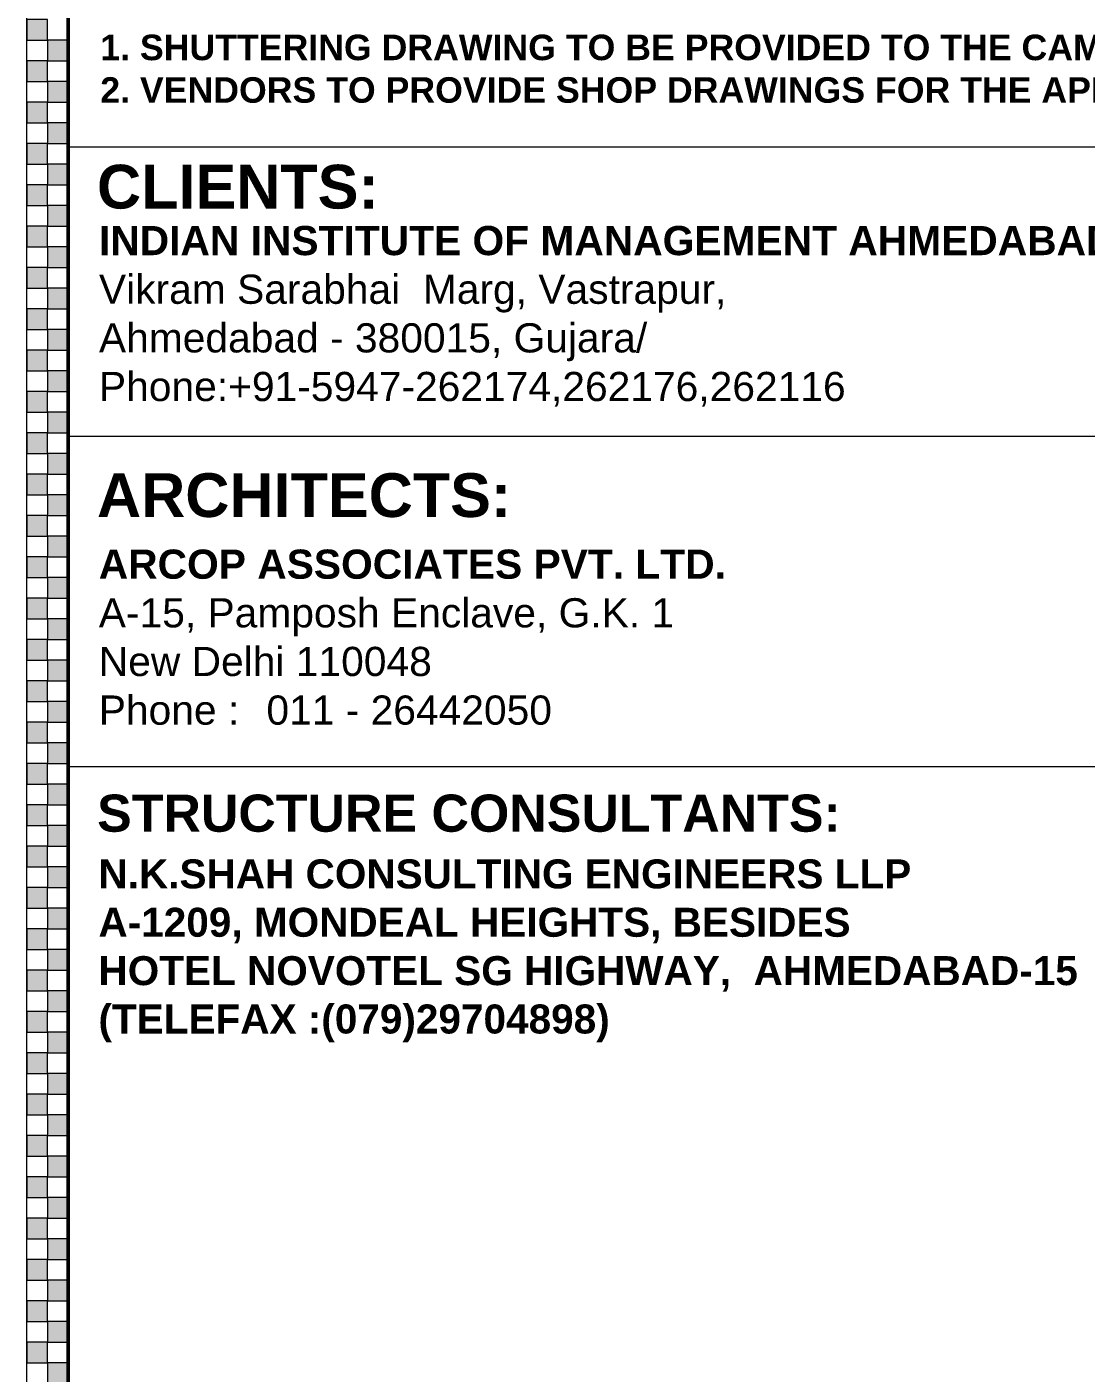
# Model space of a CAD drawing. Extents: x -200722 to 834823, y -494970 to 88783.
# Drawn here: x 412446 to 418084, y -169626 to -162460 of the extents above; entities that cross this region are included whole.
import ezdxf

# ---------------------------------------------------------------- set-up
doc = ezdxf.new("R2010")
doc.units = 0
doc.header["$LTSCALE"] = 100
doc.header["$MEASUREMENT"] = 0
doc.layers.get('0').update_dxf_attribs({"linetype": 'CONTINUOUS'})
doc.layers.add('9_TITLE TEXT', color=7, linetype='CONTINUOUS', lineweight=20)
doc.styles.add('SANSSERIF', font='SAS_____.pfb', dxfattribs={"height": 325})
doc.styles.add('TITLES', font='arial.ttf')

# ---------------------------------------------------------------- blocks, each defined once
blk = doc.blocks.new('TITLE CHAIN')
at = {"layer": '9_TITLE TEXT'}
h = blk.add_hatch(color=256, dxfattribs=at)
h.dxf.hatch_style = 1
h.paths.add_polyline_path([(0, -397.625), (1, -397.625), (1, -396.625), (0, -396.625)])
h = blk.add_hatch(color=256, dxfattribs=at)
h.dxf.hatch_style = 1
h.paths.add_polyline_path([(1, -398.625), (2, -398.625), (2, -397.625), (1, -397.625)])
h = blk.add_hatch(color=256, dxfattribs=at)
h.dxf.hatch_style = 1
h.paths.add_polyline_path([(0, -399.625), (1, -399.625), (1, -398.625), (0, -398.625)])
h = blk.add_hatch(color=256, dxfattribs=at)
h.dxf.hatch_style = 1
h.paths.add_polyline_path([(1, -400.625), (2, -400.625), (2, -399.625), (1, -399.625)])
h = blk.add_hatch(color=256, dxfattribs=at)
h.dxf.hatch_style = 1
h.paths.add_polyline_path([(0, -401.625), (1, -401.625), (1, -400.625), (0, -400.625)])
h = blk.add_hatch(color=256, dxfattribs=at)
h.dxf.hatch_style = 1
h.paths.add_polyline_path([(1, -402.625), (2, -402.625), (2, -401.625), (1, -401.625)])
h = blk.add_hatch(color=256, dxfattribs=at)
h.dxf.hatch_style = 1
h.paths.add_polyline_path([(0, -403.625), (1, -403.625), (1, -402.625), (0, -402.625)])
h = blk.add_hatch(color=256, dxfattribs=at)
h.dxf.hatch_style = 1
h.paths.add_polyline_path([(1, -404.625), (2, -404.625), (2, -403.625), (1, -403.625)])
h = blk.add_hatch(color=256, dxfattribs=at)
h.dxf.hatch_style = 1
h.paths.add_polyline_path([(0, -405.625), (1, -405.625), (1, -404.625), (0, -404.625)])
h = blk.add_hatch(color=256, dxfattribs=at)
h.dxf.hatch_style = 1
h.paths.add_polyline_path([(1, -406.625), (2, -406.625), (2, -405.625), (1, -405.625)])
h = blk.add_hatch(color=256, dxfattribs=at)
h.dxf.hatch_style = 1
h.paths.add_polyline_path([(0, -407.625), (1, -407.625), (1, -406.625), (0, -406.625)])
h = blk.add_hatch(color=256, dxfattribs=at)
h.dxf.hatch_style = 1
h.paths.add_polyline_path([(1, -408.625), (2, -408.625), (2, -407.625), (1, -407.625)])
h = blk.add_hatch(color=256, dxfattribs=at)
h.dxf.hatch_style = 1
h.paths.add_polyline_path([(0, -409.625), (1, -409.625), (1, -408.625), (0, -408.625)])
h = blk.add_hatch(color=256, dxfattribs=at)
h.dxf.hatch_style = 1
h.paths.add_polyline_path([(1, -410.625), (2, -410.625), (2, -409.625), (1, -409.625)])
h = blk.add_hatch(color=256, dxfattribs=at)
h.dxf.hatch_style = 1
h.paths.add_polyline_path([(0, -411.625), (1, -411.625), (1, -410.625), (0, -410.625)])
h = blk.add_hatch(color=256, dxfattribs=at)
h.dxf.hatch_style = 1
h.paths.add_polyline_path([(1, -412.625), (2, -412.625), (2, -411.625), (1, -411.625)])
h = blk.add_hatch(color=256, dxfattribs=at)
h.dxf.hatch_style = 1
h.paths.add_polyline_path([(0, -413.625), (1, -413.625), (1, -412.625), (0, -412.625)])
h = blk.add_hatch(color=256, dxfattribs=at)
h.dxf.hatch_style = 1
h.paths.add_polyline_path([(1, -414.625), (2, -414.625), (2, -413.625), (1, -413.625)])
h = blk.add_hatch(color=256, dxfattribs=at)
h.dxf.hatch_style = 1
h.paths.add_polyline_path([(0, -415.625), (1, -415.625), (1, -414.625), (0, -414.625)])
h = blk.add_hatch(color=256, dxfattribs=at)
h.dxf.hatch_style = 1
h.paths.add_polyline_path([(1, -416.625), (2, -416.625), (2, -415.625), (1, -415.625)])
h = blk.add_hatch(color=256, dxfattribs=at)
h.dxf.hatch_style = 1
h.paths.add_polyline_path([(0, -417.625), (1, -417.625), (1, -416.625), (0, -416.625)])
h = blk.add_hatch(color=256, dxfattribs=at)
h.dxf.hatch_style = 1
h.paths.add_polyline_path([(1, -418.625), (2, -418.625), (2, -417.625), (1, -417.625)])
h = blk.add_hatch(color=256, dxfattribs=at)
h.dxf.hatch_style = 1
h.paths.add_polyline_path([(0, -419.625), (1, -419.625), (1, -418.625), (0, -418.625)])
h = blk.add_hatch(color=256, dxfattribs=at)
h.dxf.hatch_style = 1
h.paths.add_polyline_path([(1, -420.625), (2, -420.625), (2, -419.625), (1, -419.625)])
h = blk.add_hatch(color=256, dxfattribs=at)
h.dxf.hatch_style = 1
h.paths.add_polyline_path([(0, -421.625), (1, -421.625), (1, -420.625), (0, -420.625)])
h = blk.add_hatch(color=256, dxfattribs=at)
h.dxf.hatch_style = 1
h.paths.add_polyline_path([(1, -422.625), (2, -422.625), (2, -421.625), (1, -421.625)])
h = blk.add_hatch(color=256, dxfattribs=at)
h.dxf.hatch_style = 1
h.paths.add_polyline_path([(0, -423.625), (1, -423.625), (1, -422.625), (0, -422.625)])
h = blk.add_hatch(color=256, dxfattribs=at)
h.dxf.hatch_style = 1
h.paths.add_polyline_path([(1, -424.625), (2, -424.625), (2, -423.625), (1, -423.625)])
h = blk.add_hatch(color=256, dxfattribs=at)
h.dxf.hatch_style = 1
h.paths.add_polyline_path([(0, -425.625), (1, -425.625), (1, -424.625), (0, -424.625)])
h = blk.add_hatch(color=256, dxfattribs=at)
h.dxf.hatch_style = 1
h.paths.add_polyline_path([(1, -426.625), (2, -426.625), (2, -425.625), (1, -425.625)])
h = blk.add_hatch(color=256, dxfattribs=at)
h.dxf.hatch_style = 1
h.paths.add_polyline_path([(0, -427.625), (1, -427.625), (1, -426.625), (0, -426.625)])
h = blk.add_hatch(color=256, dxfattribs=at)
h.dxf.hatch_style = 1
h.paths.add_polyline_path([(1, -428.625), (2, -428.625), (2, -427.625), (1, -427.625)])
h = blk.add_hatch(color=256, dxfattribs=at)
h.dxf.hatch_style = 1
h.paths.add_polyline_path([(0, -429.625), (1, -429.625), (1, -428.625), (0, -428.625)])
h = blk.add_hatch(color=256, dxfattribs=at)
h.dxf.hatch_style = 1
h.paths.add_polyline_path([(1, -430.625), (2, -430.625), (2, -429.625), (1, -429.625)])
h = blk.add_hatch(color=256, dxfattribs=at)
h.dxf.hatch_style = 1
h.paths.add_polyline_path([(0, -431.625), (1, -431.625), (1, -430.625), (0, -430.625)])
h = blk.add_hatch(color=256, dxfattribs=at)
h.dxf.hatch_style = 1
h.paths.add_polyline_path([(1, -432.625), (2, -432.625), (2, -431.625), (1, -431.625)])
h = blk.add_hatch(color=256, dxfattribs=at)
h.dxf.hatch_style = 1
h.paths.add_polyline_path([(0, -433.625), (1, -433.625), (1, -432.625), (0, -432.625)])
h = blk.add_hatch(color=256, dxfattribs=at)
h.dxf.hatch_style = 1
h.paths.add_polyline_path([(1, -434.625), (2, -434.625), (2, -433.625), (1, -433.625)])
h = blk.add_hatch(color=256, dxfattribs=at)
h.dxf.hatch_style = 1
h.paths.add_polyline_path([(0, -435.625), (1, -435.625), (1, -434.625), (0, -434.625)])
h = blk.add_hatch(color=256, dxfattribs=at)
h.dxf.hatch_style = 1
h.paths.add_polyline_path([(1, -436.625), (2, -436.625), (2, -435.625), (1, -435.625)])
h = blk.add_hatch(color=256, dxfattribs=at)
h.dxf.hatch_style = 1
h.paths.add_polyline_path([(0, -437.625), (1, -437.625), (1, -436.625), (0, -436.625)])
h = blk.add_hatch(color=256, dxfattribs=at)
h.dxf.hatch_style = 1
h.paths.add_polyline_path([(1, -438.625), (2, -438.625), (2, -437.625), (1, -437.625)])
h = blk.add_hatch(color=256, dxfattribs=at)
h.dxf.hatch_style = 1
h.paths.add_polyline_path([(0, -439.625), (1, -439.625), (1, -438.625), (0, -438.625)])
h = blk.add_hatch(color=256, dxfattribs=at)
h.dxf.hatch_style = 1
h.paths.add_polyline_path([(1, -440.625), (2, -440.625), (2, -439.625), (1, -439.625)])
h = blk.add_hatch(color=256, dxfattribs=at)
h.dxf.hatch_style = 1
h.paths.add_polyline_path([(0, -441.625), (1, -441.625), (1, -440.625), (0, -440.625)])
h = blk.add_hatch(color=256, dxfattribs=at)
h.dxf.hatch_style = 1
h.paths.add_polyline_path([(1, -442.625), (2, -442.625), (2, -441.625), (1, -441.625)])
h = blk.add_hatch(color=256, dxfattribs=at)
h.dxf.hatch_style = 1
h.paths.add_polyline_path([(0, -443.625), (1, -443.625), (1, -442.625), (0, -442.625)])
h = blk.add_hatch(color=256, dxfattribs=at)
h.dxf.hatch_style = 1
h.paths.add_polyline_path([(1, -444.625), (2, -444.625), (2, -443.625), (1, -443.625)])
h = blk.add_hatch(color=256, dxfattribs=at)
h.dxf.hatch_style = 1
h.paths.add_polyline_path([(0, -445.625), (1, -445.625), (1, -444.625), (0, -444.625)])
h = blk.add_hatch(color=256, dxfattribs=at)
h.dxf.hatch_style = 1
h.paths.add_polyline_path([(1, -446.625), (2, -446.625), (2, -445.625), (1, -445.625)])
h = blk.add_hatch(color=256, dxfattribs=at)
h.dxf.hatch_style = 1
h.paths.add_polyline_path([(0, -447.625), (1, -447.625), (1, -446.625), (0, -446.625)])
h = blk.add_hatch(color=256, dxfattribs=at)
h.dxf.hatch_style = 1
h.paths.add_polyline_path([(1, -448.625), (2, -448.625), (2, -447.625), (1, -447.625)])
h = blk.add_hatch(color=256, dxfattribs=at)
h.dxf.hatch_style = 1
h.paths.add_polyline_path([(0, -449.625), (1, -449.625), (1, -448.625), (0, -448.625)])
h = blk.add_hatch(color=256, dxfattribs=at)
h.dxf.hatch_style = 1
h.paths.add_polyline_path([(1, -450.625), (2, -450.625), (2, -449.625), (1, -449.625)])
h = blk.add_hatch(color=256, dxfattribs=at)
h.dxf.hatch_style = 1
h.paths.add_polyline_path([(0, -451.625), (1, -451.625), (1, -450.625), (0, -450.625)])
h = blk.add_hatch(color=256, dxfattribs=at)
h.dxf.hatch_style = 1
h.paths.add_polyline_path([(1, -452.625), (2, -452.625), (2, -451.625), (1, -451.625)])
h = blk.add_hatch(color=256, dxfattribs=at)
h.dxf.hatch_style = 1
h.paths.add_polyline_path([(0, -453.625), (1, -453.625), (1, -452.625), (0, -452.625)])
h = blk.add_hatch(color=256, dxfattribs=at)
h.dxf.hatch_style = 1
h.paths.add_polyline_path([(1, -454.625), (2, -454.625), (2, -453.625), (1, -453.625)])
h = blk.add_hatch(color=256, dxfattribs=at)
h.dxf.hatch_style = 1
h.paths.add_polyline_path([(0, -455.625), (1, -455.625), (1, -454.625), (0, -454.625)])
h = blk.add_hatch(color=256, dxfattribs=at)
h.dxf.hatch_style = 1
h.paths.add_polyline_path([(1, -456.625), (2, -456.625), (2, -455.625), (1, -455.625)])
h = blk.add_hatch(color=256, dxfattribs=at)
h.dxf.hatch_style = 1
h.paths.add_polyline_path([(0, -457.625), (1, -457.625), (1, -456.625), (0, -456.625)])
h = blk.add_hatch(color=256, dxfattribs=at)
h.dxf.hatch_style = 1
h.paths.add_polyline_path([(1, -458.625), (2, -458.625), (2, -457.625), (1, -457.625)])
h = blk.add_hatch(color=256, dxfattribs=at)
h.dxf.hatch_style = 1
h.paths.add_polyline_path([(0, -459.625), (1, -459.625), (1, -458.625), (0, -458.625)])
h = blk.add_hatch(color=256, dxfattribs=at)
h.dxf.hatch_style = 1
h.paths.add_polyline_path([(1, -460.625), (2, -460.625), (2, -459.625), (1, -459.625)])
h = blk.add_hatch(color=256, dxfattribs=at)
h.dxf.hatch_style = 1
h.paths.add_polyline_path([(0, -461.625), (1, -461.625), (1, -460.625), (0, -460.625)])
h = blk.add_hatch(color=256, dxfattribs=at)
h.dxf.hatch_style = 1
h.paths.add_polyline_path([(1, -462.625), (2, -462.625), (2, -461.625), (1, -461.625)])
for p, q in [((0, -584), (0, 0)), ((2, -584), (2, 0))]:
    blk.add_line(p, q, dxfattribs=at)
for points in [[(0, -397.625), (1, -397.625), (1, -396.625), (0, -396.625)], [(1, -398.625), (2, -398.625), (2, -397.625), (1, -397.625)], [(0, -399.625), (1, -399.625), (1, -398.625), (0, -398.625)], [(1, -400.625), (2, -400.625), (2, -399.625), (1, -399.625)], [(0, -401.625), (1, -401.625), (1, -400.625), (0, -400.625)], [(1, -402.625), (2, -402.625), (2, -401.625), (1, -401.625)], [(0, -403.625), (1, -403.625), (1, -402.625), (0, -402.625)], [(1, -404.625), (2, -404.625), (2, -403.625), (1, -403.625)], [(0, -405.625), (1, -405.625), (1, -404.625), (0, -404.625)], [(1, -406.625), (2, -406.625), (2, -405.625), (1, -405.625)], [(0, -407.625), (1, -407.625), (1, -406.625), (0, -406.625)], [(1, -408.625), (2, -408.625), (2, -407.625), (1, -407.625)], [(0, -409.625), (1, -409.625), (1, -408.625), (0, -408.625)], [(1, -410.625), (2, -410.625), (2, -409.625), (1, -409.625)], [(0, -411.625), (1, -411.625), (1, -410.625), (0, -410.625)], [(1, -412.625), (2, -412.625), (2, -411.625), (1, -411.625)], [(0, -413.625), (1, -413.625), (1, -412.625), (0, -412.625)], [(1, -414.625), (2, -414.625), (2, -413.625), (1, -413.625)], [(0, -415.625), (1, -415.625), (1, -414.625), (0, -414.625)], [(1, -416.625), (2, -416.625), (2, -415.625), (1, -415.625)], [(0, -417.625), (1, -417.625), (1, -416.625), (0, -416.625)], [(1, -418.625), (2, -418.625), (2, -417.625), (1, -417.625)], [(0, -419.625), (1, -419.625), (1, -418.625), (0, -418.625)], [(1, -420.625), (2, -420.625), (2, -419.625), (1, -419.625)], [(0, -421.625), (1, -421.625), (1, -420.625), (0, -420.625)], [(1, -422.625), (2, -422.625), (2, -421.625), (1, -421.625)], [(0, -423.625), (1, -423.625), (1, -422.625), (0, -422.625)], [(1, -424.625), (2, -424.625), (2, -423.625), (1, -423.625)], [(0, -425.625), (1, -425.625), (1, -424.625), (0, -424.625)], [(1, -426.625), (2, -426.625), (2, -425.625), (1, -425.625)], [(0, -427.625), (1, -427.625), (1, -426.625), (0, -426.625)], [(1, -428.625), (2, -428.625), (2, -427.625), (1, -427.625)], [(0, -429.625), (1, -429.625), (1, -428.625), (0, -428.625)], [(1, -430.625), (2, -430.625), (2, -429.625), (1, -429.625)], [(0, -431.625), (1, -431.625), (1, -430.625), (0, -430.625)], [(1, -432.625), (2, -432.625), (2, -431.625), (1, -431.625)], [(0, -433.625), (1, -433.625), (1, -432.625), (0, -432.625)], [(1, -434.625), (2, -434.625), (2, -433.625), (1, -433.625)], [(0, -435.625), (1, -435.625), (1, -434.625), (0, -434.625)], [(1, -436.625), (2, -436.625), (2, -435.625), (1, -435.625)], [(0, -437.625), (1, -437.625), (1, -436.625), (0, -436.625)], [(1, -438.625), (2, -438.625), (2, -437.625), (1, -437.625)], [(0, -439.625), (1, -439.625), (1, -438.625), (0, -438.625)], [(1, -440.625), (2, -440.625), (2, -439.625), (1, -439.625)], [(0, -441.625), (1, -441.625), (1, -440.625), (0, -440.625)], [(1, -442.625), (2, -442.625), (2, -441.625), (1, -441.625)], [(0, -443.625), (1, -443.625), (1, -442.625), (0, -442.625)], [(1, -444.625), (2, -444.625), (2, -443.625), (1, -443.625)], [(0, -445.625), (1, -445.625), (1, -444.625), (0, -444.625)], [(1, -446.625), (2, -446.625), (2, -445.625), (1, -445.625)], [(0, -447.625), (1, -447.625), (1, -446.625), (0, -446.625)], [(1, -448.625), (2, -448.625), (2, -447.625), (1, -447.625)], [(0, -449.625), (1, -449.625), (1, -448.625), (0, -448.625)], [(1, -450.625), (2, -450.625), (2, -449.625), (1, -449.625)], [(0, -451.625), (1, -451.625), (1, -450.625), (0, -450.625)], [(1, -452.625), (2, -452.625), (2, -451.625), (1, -451.625)], [(0, -453.625), (1, -453.625), (1, -452.625), (0, -452.625)], [(1, -454.625), (2, -454.625), (2, -453.625), (1, -453.625)], [(0, -455.625), (1, -455.625), (1, -454.625), (0, -454.625)], [(1, -456.625), (2, -456.625), (2, -455.625), (1, -455.625)], [(0, -457.625), (1, -457.625), (1, -456.625), (0, -456.625)], [(1, -458.625), (2, -458.625), (2, -457.625), (1, -457.625)], [(0, -459.625), (1, -459.625), (1, -458.625), (0, -458.625)], [(1, -460.625), (2, -460.625), (2, -459.625), (1, -459.625)], [(0, -461.625), (1, -461.625), (1, -460.625), (0, -460.625)], [(1, -462.625), (2, -462.625), (2, -461.625), (1, -461.625)]]:
    blk.add_lwpolyline(points, close=True, dxfattribs=at)

msp = doc.modelspace()

# ---------------------------------------------------------------- linework, layer by layer
at = {"layer": '9_TITLE TEXT', "color": 18, "true_color": 0x000000}
for p, q in [((412446.4, -182331.4), (412446.4, -118792.7)), ((421906.4, -163100.1), (412666.4, -163100.1)), ((421906.4, -164640.1), (412666.4, -164640.1)), ((421906.4, -166400.1), (412666.4, -166400.1))]:
    msp.add_line(p, q, dxfattribs=at)
at = {"layer": '9_TITLE TEXT', "color": 18, "lineweight": 50, "true_color": 0x000000}
msp.add_lwpolyline([(421906.4, -183032.7), (412666.4, -183032.7), (412666.4, -118792.7), (421906.4, -118792.6)], close=True, dxfattribs=at)

# ---------------------------------------------------------------- block references
at = {"color": 18, "true_color": 0x000000, "xscale": 110, "yscale": 110, "zscale": 110}
msp.add_blockref('TITLE CHAIN', (412446.4, -118792.7), dxfattribs=at)

# ---------------------------------------------------------------- texts
at = {"layer": '9_TITLE TEXT', "color": 18, "linetype": 'ByBlock', "true_color": 0x000000, "insert": (412836.8, -162501.6), "char_height": 135.895, "width": 9183.301, "attachment_point": 1, "style": 'TITLES'}
msp.add_mtext('{\\fArial|b1|i0|c0|p34;1. SHUTTERING DRAWING TO BE PROVIDED TO THE CAMPUS DESIGNER FOR APPROVAL.\\P2. VENDORS TO PROVIDE SHOP DRAWINGS FOR THE APPROVAL FROM THE CAMPUS DESIGNER}', dxfattribs=at)
at = {"layer": '9_TITLE TEXT', "color": 18, "lineweight": 25, "true_color": 0x000000, "attachment_point": 1, "style": 'TITLES'}
for s, insert, char_height, width in [('{\\fArial|b1|i0|c0|p34;CLIENTS:}', (412819.3, -163194.4), 232.963, 7813.359), ('{\\fArial|b1|i0|c0|p34;ARCHITECTS:}', (412819.3, -164836.4), 232.963, 7813.359), ('{\\fArial|b1|i0|c0|p34;STRUCTURE CONSULTANTS:}', (412820, -166547), 197.738, 7847.969)]:
    msp.add_mtext(s, dxfattribs=dict(at, insert=insert, char_height=char_height, width=width))
at = {"layer": '9_TITLE TEXT', "color": 18, "true_color": 0x000000, "attachment_point": 1, "style": 'SANSSERIF'}
for s, insert, char_height, width in [('\\pxsm1;{\\fArial|b1|i0|c0|p34;INDIAN INSTITUTE OF MANAGEMENT AHMEDABAD\\fArial|b0|i0|c0|p34;\\PVikram Sarabhai  Marg, Vastrapur, \\PAhmedabad - 380015, Gujara/\\PPhone:+91-5947-262174,262176,262116}', (412829.7, -163520.2), 155.309, 9512.229), ('{\\fArial|b0|i0|c0|p34;\\P\\pxsm1;\\fArial|b1|i0|c0|p34;\\H0.69613x;ARCOP ASSOCIATES PVT. LTD.\\fArial|b0|i0|c0|p34;\\PA-15, Pamposh Enclave, G.K. 1\\PNew Delhi 110048\\PPhone :^I011 - 26442050}', (412828.8, -164870.8), 223.105, 9689.289), ('\\pxsm1,ql;{\\fArial|b1|i0|c0|p34;\\H0.69613x;N.K.SHAH CONSULTING ENGINEERS LLP\\PA-1209, MONDEAL HEIGHTS, BESIDES \\PHOTEL NOVOTEL SG HIGHWAY,  AHMEDABAD-15 \\P(TELEFAX :(079)29704898)}', (412827.1, -166892), 221.852, 9634.887)]:
    msp.add_mtext(s, dxfattribs=dict(at, insert=insert, char_height=char_height, width=width))

doc.saveas('drawing.dxf')
